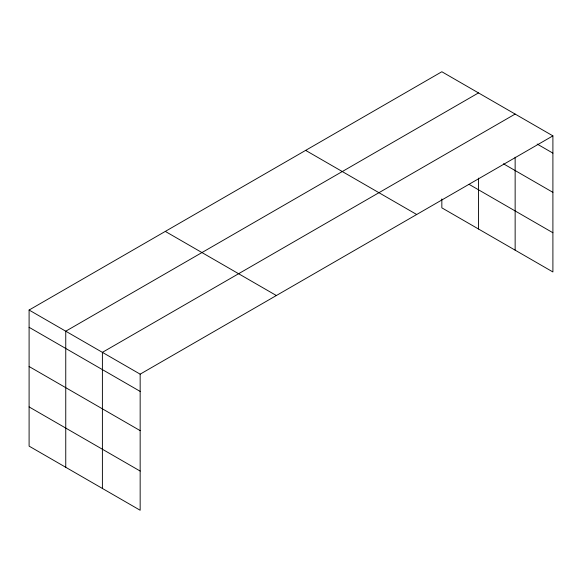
<?xml version="1.0" encoding="UTF-8"?>
<svg xmlns="http://www.w3.org/2000/svg" width="582" height="582" viewBox="0 0 582 582"><rect width="100%" height="100%" fill="white"/><g stroke="black" fill="none" stroke-linecap="round" stroke-linejoin="round"><path stroke-width="0.87" d="M552.9 135.868L441.84 71.746L29.1 310.039L29.1 446.132L140.16 510.254L140.16 374.161L552.9 135.868L552.9 271.961L441.84 207.839L441.84 198.928M478.491 92.909L65.751 331.202L65.751 467.295M515.143 114.065L102.396 352.357L102.396 488.451M537.164 144.045L552.9 153.131M503.445 163.789L552.9 192.344M469.136 184.385L552.9 232.742M305.637 150.382L416.697 214.503M165.303 231.403L276.363 295.525M29.1 310.039L140.16 374.161M29.1 327.302L140.16 391.424M29.1 366.514L140.16 430.636M29.1 406.92L140.16 471.042M515.143 157.176L515.143 250.158M478.491 178.114L478.491 229.002"/></g></svg>
